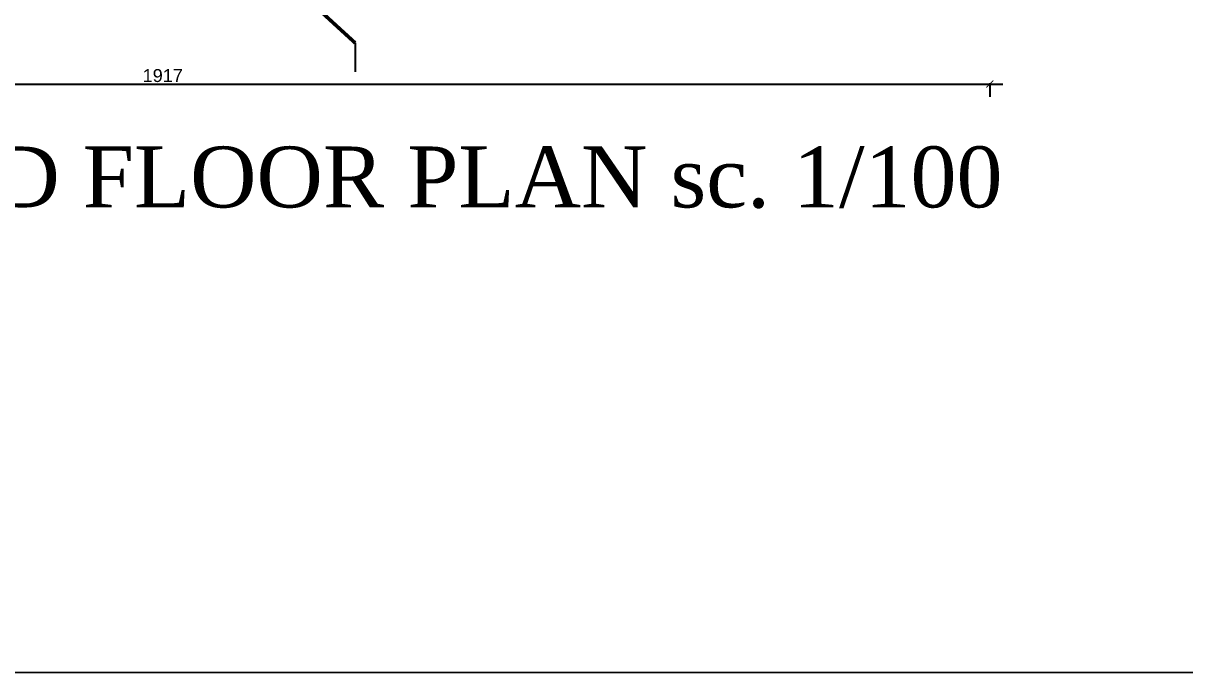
# Model space of a CAD drawing. Extents: x 285329 to 658348, y -83126 to -16980.
# Drawn here: x 336983 to 338329, y -43859 to -43106 of the extents above; entities that cross this region are included whole.
import ezdxf

# ---------------------------------------------------------------- set-up
doc = ezdxf.new("R2010")
doc.units = 0
doc.layers.get('0').update_dxf_attribs({"linetype": 'CONTINUOUS'})
doc.layers.get('DEFPOINTS').update_dxf_attribs({"color": 9, "linetype": 'CONTINUOUS'})
for name, color, linetype in [('COLUMN', 5, 'CONTINUOUS'), ('TEXT', 3, 'CONTINUOUS'), ('WALL', 7, 'CONTINUOUS'), ('WALL1', 2, 'CONTINUOUS')]:
    doc.layers.add(name, color=color, linetype=linetype)
doc.layers.add('VIS', color=8, linetype='CONTINUOUS', lineweight=18)
doc.styles.get("Standard").update_dxf_attribs({"font": 'sanss___.ttf', "height": 15})
doc.styles.add('style2', font='romantic.ttf', dxfattribs={"height": 50})
doc.dimstyles.new('STANDARD$0', dxfattribs={"dimscale": 0, "dimtxt": 50, "dimasz": 8, "dimexe": 15, "dimexo": 0.0625, "dimgap": 2, "dimtad": 1, "dimdec": 0, "dimzin": 0, "dimdsep": 46, "dimtxsty": 'Standard', "dimblk1": 'ARCHTICK', "dimblk2": 'ARCHTICK', "dimsah": 1, "dimcen": 0.09, "dimdle": 15, "dimclrd": 3, "dimclre": 3, "dimclrt": 3, "dimazin": 0, "dimtfac": 1, "dimtdec": 0, "dimtofl": 0, "dimtmove": 1, "dimatfit": 3, "dimldrblk": 'ARCHTICK', "dimfxl": 1.0455, "dimfxlon": 1, "dimtolj": 1, "dimtzin": 0, "dimarcsym": 0})

# ---------------------------------------------------------------- blocks, each defined once
blk = doc.blocks.new('_ARCHTICK')
at = {"color": 0, "linetype": 'ByBlock', "const_width": 0.15}
blk.add_lwpolyline([(-0.5, -0.5), (0.5, 0.5)], dxfattribs=at)
blk = doc.blocks.new('*D2215')
at = {"layer": 'DEFPOINTS', "color": 0, "linetype": 'Continuous', "lineweight": 5, "transparency": 16777216}
for p in [(157318.4, -36546.7), (159235.4, -36546.7), (159235.4, -36789)]:
    blk.add_point(p, dxfattribs=at)
at = {"layer": 'WALL', "color": 3, "linetype": 'Continuous', "lineweight": -2, "transparency": 16777216}
for p, q in [((157303.4, -36789), (159250.4, -36789)), ((157318.4, -36788), (157318.4, -36804)), ((159235.4, -36788), (159235.4, -36804))]:
    blk.add_line(p, q, dxfattribs=at)
at = {"layer": 'WALL', "color": 3, "linetype": 'Continuous', "lineweight": -2, "transparency": 16777216, "xscale": 8, "yscale": 8, "zscale": 8, "rotation": 180}
blk.add_blockref('_ARCHTICK', (157318.4, -36789), dxfattribs=at)
at = {"layer": 'WALL', "color": 3, "linetype": 'Continuous', "lineweight": -2, "transparency": 16777216, "xscale": 8, "yscale": 8, "zscale": 8}
blk.add_blockref('_ARCHTICK', (159235.4, -36789), dxfattribs=at)
at = {"layer": 'WALL', "color": 3, "linetype": 'Continuous', "transparency": 16777216, "insert": (158276.9, -36779.3), "char_height": 15, "attachment_point": 5}
blk.add_mtext('\\A1;1917', dxfattribs=at)
blk = doc.blocks.new('sec')
at = {"layer": 'WALL'}
for p, q in [((0, 105.9), (0, 319.4)), ((0, 105.9), (-115.7, 0)), ((-115.7, 0), (153.7, 0)), ((0, -105.9), (0, -153.8))]:
    blk.add_line(p, q, dxfattribs=at)
at = {"layer": 'WALL', "const_width": 6}
for points in [[(0, 105.9), (-115.7, 0), (-201.5, 0)], [(0, -105.9), (-115.7, 0)]]:
    blk.add_lwpolyline(points, dxfattribs=at)
at = {"layer": 'WALL'}
blk.add_circle((0, 0), 57.9, dxfattribs=at)
blk = doc.blocks.new('site77')
at = {"layer": 'WALL', "linetype": 'Continuous'}
dim = blk.add_linear_dim(base=(159235.4, -36789), p1=(157318.4, -36546.7), p2=(159235.4, -36546.7), dimstyle='STANDARD$0', override={"dimscale": 1}, dxfattribs=at)
dim.commit()
dim.dimension.update_dxf_attribs({"geometry": '*D2215', "text_midpoint": (158276.9, -36779.3)})

msp = doc.modelspace()

# ---------------------------------------------------------------- linework, layer by layer
at = {"layer": 'COLUMN', "linetype": 'Continuous', "lineweight": 5}
msp.add_lwpolyline([(339259.17, -38608.53), (339259.17, -43858.53), (335571.67, -43858.53), (335571.67, -38608.53)], close=True, dxfattribs=at)
at = {"layer": 'VIS', "linetype": 'Continuous', "lineweight": 5}
msp.add_line((361056.47, -43858.69), (326417.03, -43858.69), dxfattribs=at)

# ---------------------------------------------------------------- block references
at = {"layer": 'WALL', "linetype": 'Continuous'}
msp.add_blockref('site77', (178867.45, -6387.39), dxfattribs=at)
at = {"layer": 'WALL1', "xscale": 0.7000000000116418, "yscale": 0.7000000000116418, "zscale": 0.7000000000116418}
msp.add_blockref('sec', (337367.28, -43054.63), dxfattribs=at)

# ---------------------------------------------------------------- texts
at = {"layer": 'TEXT', "insert": (336569.11, -43248.8), "char_height": 70.56, "width": 3056.2551, "attachment_point": 1, "style": 'style2'}
msp.add_mtext('GROUND FLOOR PLAN sc. 1/100', dxfattribs=at)

doc.saveas('drawing.dxf')
